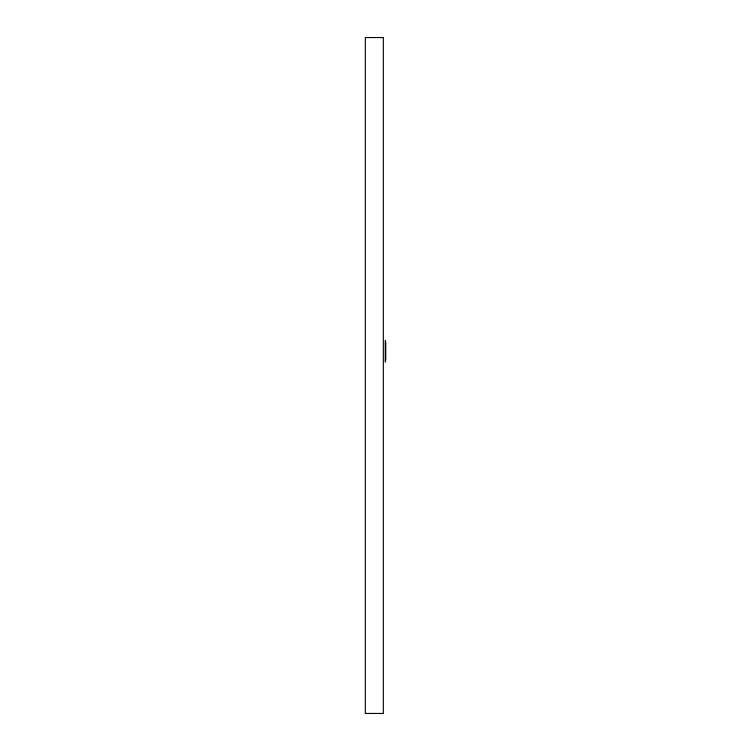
<?xml version="1.0" encoding="UTF-8"?>
<svg xmlns="http://www.w3.org/2000/svg" width="751" height="751" viewBox="0 0 751 751"><rect width="100%" height="100%" fill="white"/><g stroke="black" fill="none" stroke-linecap="round" stroke-linejoin="round"><path stroke-width="1.13" d="M385.685 342.465L385.685 359.785M385.498 340.503L385.498 361.747M385.31 340.269L385.31 361.991M383.339 37.55L365.315 37.55L365.315 713.45L383.339 713.45L383.339 37.55"/></g></svg>
